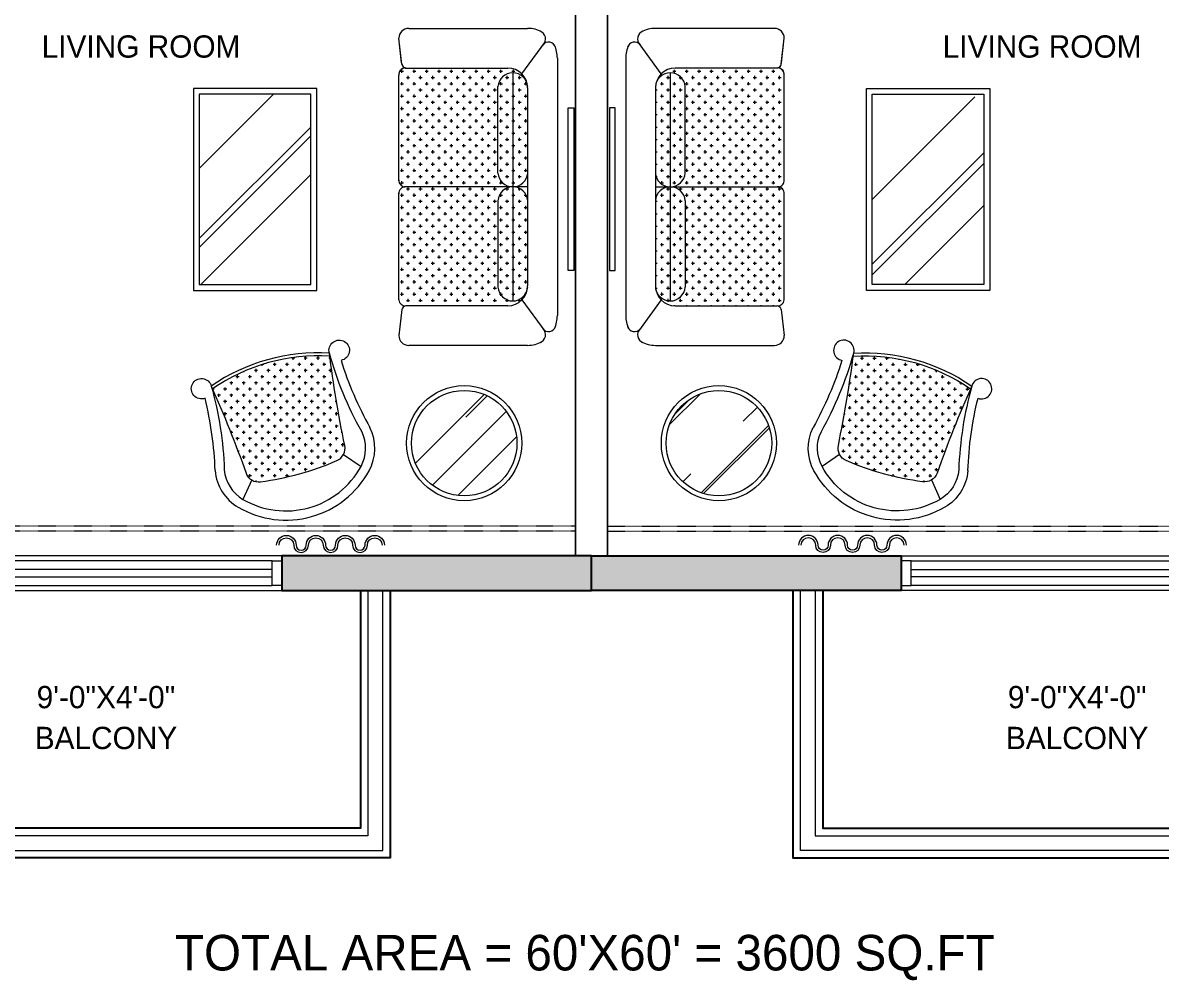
# Model space of a CAD drawing. Header units: inches. Extents: x 0 to 2865, y 0 to 4378.
# Drawn here: x 1393 to 1622.8, y 2214.6 to 2407.9 of the extents above; entities that cross this region are included whole.
import ezdxf

# ---------------------------------------------------------------- set-up
doc = ezdxf.new("R2010")
doc.units = ezdxf.units.IN
doc.linetypes.add('HIDDEN', pattern=[0.375, 0.25, -0.125])
doc.layers.add('A-WALL', color=113, linetype='Continuous', lineweight=9)
doc.layers.add('I-DOOR', color=6, linetype='Continuous', lineweight=20)
for name, color, linetype in [('A-WALL-EXTR', 2, 'Continuous'), ('I-FURN', 8, 'Continuous'), ('I-Furn Text', 7, 'Continuous'), ('I-GLAZ', 6, 'Continuous'), ('WALL', 4, 'Continuous')]:
    doc.layers.add(name, color=color, linetype=linetype)
doc.styles.add('1 by 8 new', font='GOTHIC.TTF', dxfattribs={"height": 4.5})
pattern_1 = [(45, (466.688, 32654.768), (21.213203, 56.568542), [375, -50, 125, -25]), (45, (481.36, 32687.12), (-41.18897, 5.83363), [75, -8.25, 150, -18.75]), (45, (460.501, 32678.633), (80.079843, 103.76792), [200, -35, 100, -25])]
pattern_2 = [(0, (-1254.5484, 1941.8622), (1.25, 1.25), [0.625, -1.875]), (90, (-1254.2359, 1941.5497), (-1.25, 1.25), [0.625, -1.875])]
pattern_3 = [(225, (-3194.487, 35432.953), (-12.727922, -33.9411255), [225, -30, 75, -15]), (225, (-3203.29, 35413.543), (24.713382, -3.500179), [45, -4.95, 90, -11.25]), (225, (-3190.775, 35418.634), (-48.0479058, -62.260752), [120, -21, 60, -15])]

# ---------------------------------------------------------------- blocks, each defined once
blk = doc.blocks.new('GDHHHJ')
at = {"layer": 'I-DOOR', "lineweight": 5}
h = blk.add_hatch(dxfattribs=at)
h.set_pattern_fill('CROSS', color=8, scale=5)
h.set_pattern_definition([(0, (-31775.115, -4860.0791), (1.25, 1.25), [0.625, -1.875]), (90, (-31774.8025, -4860.3916), (-1.25, 1.25), [0.625, -1.875])])
h.paths.add_polyline_path([(0.17, 10.79, 0.355559), (-1.61, 7.85, 0.033), (0, 0, 0.03652), (2.7, -7.59, 0.351603), (5.73, -9.14, -0.018537), (23.76, -6.12, 0.16826), (17.16, 17.54, -0.018537)])
at = {"layer": 'I-DOOR', "color": 8, "lineweight": 5}
blk.add_arc((-13.71, -3.82), 37.54, 356.4872, 34.6917, dxfattribs=at)
at = {"layer": 'I-FURN', "lineweight": 5}
for p, q in [((-1.24, 9.64), (-5.15, 11.41)), ((3.93, -8.89), (1.5, -12.43))]:
    blk.add_line(p, q, dxfattribs=at)
for points in [[(0.65, 17.02, 0.052088), (15.25, 19.06, -2.568097), (17.73, 17.8, -0.059207), (0.8, 15.17, 0.24532), (-5.15, 11.41, 0.421605), (1.5, -12.43, 0.24532), (8.54, -12.57, -0.059207), (24.38, -6.04, -2.568097), (22.91, -8.41, 0.052088), (9.37, -14.23)], [(17.73, 17.8, -0.019176), (0.17, 10.79, 0.355559), (-1.61, 7.85, 0.033), (0, 0, 0.036347), (2.68, -7.56, 0.355559), (5.73, -9.14, -0.019176), (24.38, -6.04)]]:
    blk.add_lwpolyline(points, format="xyb", dxfattribs=at)
for centre, radius, start, end in [((1.43, 7.59), 9.46, 94.7341, 149.8684), ((-13.71, -3.82), 38.16, 356.6648, 34.5141), ((9.8, 2.73), 19.14, 149.8684, 241.3105), ((5.15, -5.76), 9.46, 241.3105, 296.4448)]:
    blk.add_arc(centre, radius, start, end, dxfattribs=at)

msp = doc.modelspace()

# ---------------------------------------------------------------- hatches: boundary and pattern name
at = {"layer": 'A-WALL', "lineweight": 5, "transparency": 33554636}
h = msp.add_hatch(color=8, dxfattribs=at)
h.dxf.hatch_style = 1
h.paths.add_polyline_path([(1507.8, 2293.28), (1507.8, 2300.28), (1445.29, 2300.28), (1445.29, 2293.28)])
h = msp.add_hatch(color=8, dxfattribs=at)
h.dxf.hatch_style = 1
h.paths.add_polyline_path([(1507.8, 2293.28), (1507.8, 2300.28), (1570.31, 2300.28), (1570.31, 2293.28)])
at = {"layer": 'I-DOOR', "lineweight": 5, "transparency": 33554636}
h = msp.add_hatch(dxfattribs=at)
h.set_pattern_fill('CROSS', color=8, scale=5)
h.set_pattern_definition(pattern_2)
h.paths.add_polyline_path([(1488.9, 2354.55, 0.888741), (1494.87, 2354.26, -0.376275), (1490.9, 2350.78), (1470.31, 2350.78, -0.412553), (1468.9, 2351.97), (1468.9, 2373.6, -0.365744), (1470.09, 2374.78), (1491.9, 2374.78, 0.394163), (1488.9, 2371.98)])
h.paths.add_polyline_path([(1491.9, 2351.75, -0.394163), (1488.9, 2354.55), (1488.9, 2371.98, -0.394163), (1491.9, 2374.78)], flags=17)
h.paths.add_polyline_path([(1494.9, 2354.78, -0.032823), (1494.87, 2354.26, -0.36627), (1491.9, 2351.75), (1491.9, 2374.78, -0.394163), (1494.9, 2371.98)])
h.paths.add_polyline_path([(1494.9, 2377.58, -0.394163), (1491.9, 2374.78), (1491.9, 2397.82, -0.36627), (1494.87, 2395.31, -0.032823), (1494.9, 2394.78)])
h.paths.add_polyline_path([(1491.9, 2374.78, -0.394163), (1488.9, 2377.58), (1488.9, 2395.02, -0.394163), (1491.9, 2397.82)], flags=17)
h.paths.add_polyline_path([(1488.9, 2377.58, 0.394163), (1491.9, 2374.78), (1470.31, 2374.78, 0.040671), (1470.09, 2374.78, -0.365744), (1468.9, 2375.97), (1468.9, 2397.37, -0.415876), (1470.09, 2398.78), (1490.9, 2398.78, -0.376275), (1494.87, 2395.31, 0.888741), (1488.9, 2395.02)])
h = msp.add_hatch(dxfattribs=at)
h.set_pattern_fill('CROSS', color=8, scale=5)
h.set_pattern_definition(pattern_2)
h.paths.add_polyline_path([(1526.7, 2354.55, -0.888741), (1520.73, 2354.26, 0.376275), (1524.7, 2350.78), (1545.29, 2350.78, 0.412553), (1546.7, 2351.97), (1546.7, 2373.6, 0.365744), (1545.5, 2374.78), (1523.7, 2374.78, -0.394163), (1526.7, 2371.98)])
h.paths.add_polyline_path([(1523.7, 2351.75, 0.394163), (1526.7, 2354.55), (1526.7, 2371.98, 0.394163), (1523.7, 2374.78)], flags=17)
h.paths.add_polyline_path([(1520.7, 2354.78, 0.032823), (1520.73, 2354.26, 0.36627), (1523.7, 2351.75), (1523.7, 2374.78, 0.394163), (1520.7, 2371.98)])
h.paths.add_polyline_path([(1520.7, 2377.58, 0.394163), (1523.7, 2374.78), (1523.7, 2397.82, 0.36627), (1520.73, 2395.31, 0.032823), (1520.7, 2394.78)])
h.paths.add_polyline_path([(1523.7, 2374.78, 0.394163), (1526.7, 2377.58), (1526.7, 2395.02, 0.394163), (1523.7, 2397.82)], flags=17)
h.paths.add_polyline_path([(1526.7, 2377.58, -0.394163), (1523.7, 2374.78), (1545.29, 2374.78, -0.040671), (1545.5, 2374.78, 0.365744), (1546.7, 2375.97), (1546.7, 2397.37, 0.415876), (1545.5, 2398.78), (1524.7, 2398.78, 0.376275), (1520.73, 2395.31, -0.888741), (1526.7, 2395.02)])
at = {"layer": 'I-FURN', "lineweight": 5, "transparency": 33554636}
h = msp.add_hatch(dxfattribs=at)
h.set_pattern_fill('AR-RROOF', color=8, scale=25, angle=45, style=0)
h.set_pattern_definition(pattern_1)
h.paths.add_polyline_path([(1428.61, 2393.47), (1428.61, 2355.08), (1451.11, 2355.08), (1451.11, 2393.47)])
h = msp.add_hatch(dxfattribs=at)
h.set_pattern_fill('AR-RROOF', color=8, scale=25, angle=45, style=0)
h.set_pattern_definition(pattern_1)
h.paths.add_polyline_path([(1586.99, 2393.47), (1586.99, 2355.08), (1564.48, 2355.08), (1564.48, 2393.47)])
h = msp.add_hatch(dxfattribs=at)
h.set_pattern_fill('AR-RROOF', color=8, scale=15, angle=-135, style=0)
h.set_pattern_definition(pattern_3)
edge = h.paths.add_edge_path()
edge.add_arc((1482.09, 2323.03), 10.65, 0, 360)
h = msp.add_hatch(dxfattribs=at)
h.set_pattern_fill('AR-RROOF', color=8, scale=15, angle=-135, style=0)
h.set_pattern_definition(pattern_3)
edge = h.paths.add_edge_path()
edge.add_arc((1533.51, 2323.03), 10.65, 0, 360)

# ---------------------------------------------------------------- linework, layer by layer
at = {"layer": 'A-WALL', "color": 8, "lineweight": 5, "transparency": 33554636}
for points in [[(1504.55, 2300.28), (1511.05, 2300.28), (1511.05, 2534.69), (1504.55, 2534.69)], [(1511.05, 2300.28), (1504.55, 2300.28), (1504.55, 2534.69), (1511.05, 2534.69)], [(1349.05, 2293.28), (1349.05, 2240.78), (1465.63, 2240.78), (1465.63, 2293.28), (1462.63, 2293.28), (1462.63, 2243.78), (1352.05, 2243.78), (1352.05, 2293.28)], [(1666.55, 2293.28), (1666.55, 2240.78), (1549.96, 2240.78), (1549.96, 2293.28), (1552.96, 2293.28), (1552.96, 2243.78), (1663.55, 2243.78), (1663.55, 2293.28)]]:
    msp.add_lwpolyline(points, close=True, dxfattribs=at)
at = {"layer": 'A-WALL-EXTR', "color": 8, "linetype": 'HIDDEN', "lineweight": 5, "ltscale": 0.1, "transparency": 33554636}
for p, q in [((1504.55, 2306.28), (1352.8, 2306.28)), ((1504.55, 2305.28), (1352.8, 2305.28)), ((1511.05, 2306.28), (1662.8, 2306.28)), ((1511.05, 2305.28), (1662.8, 2305.28))]:
    msp.add_line(p, q, dxfattribs=at)
for points in [[(1467.16, 2293.28), (1467.16, 2239.28), (1347.58, 2239.28), (1347.58, 2293.28)], [(1548.49, 2293.28), (1548.49, 2239.28), (1668.08, 2239.28), (1668.08, 2293.28)]]:
    msp.add_lwpolyline(points, dxfattribs=at)
at = {"layer": 'I-FURN', "color": 8, "lineweight": 5, "transparency": 33554636}
for p, q in [((1470.9, 2406.78), (1494.9, 2406.78)), ((1544.7, 2406.78), (1520.7, 2406.78)), ((1469.49, 2399.53), (1468.9, 2404.78)), ((1469.46, 2399.83), (1468.9, 2404.78)), ((1546.11, 2399.53), (1546.7, 2404.78)), ((1546.14, 2399.83), (1546.7, 2404.78)), ((1493.73, 2397.61), (1498.34, 2403.93)), ((1521.87, 2397.61), (1517.25, 2403.93)), ((1500.9, 2400.78), (1500.9, 2348.78)), ((1500.9, 2400.78), (1500.9, 2348.78)), ((1514.7, 2400.78), (1514.7, 2348.78)), ((1514.7, 2400.78), (1514.7, 2348.78)), ((1468.9, 2375.97), (1468.9, 2397.37)), ((1470.09, 2398.78), (1490.9, 2398.78)), ((1491.9, 2397.82), (1491.9, 2351.75)), ((1523.7, 2397.82), (1523.7, 2351.75)), ((1545.5, 2398.78), (1524.7, 2398.78)), ((1546.7, 2375.97), (1546.7, 2397.37)), ((1488.9, 2377.58), (1488.9, 2395.02)), ((1526.7, 2377.58), (1526.7, 2395.02)), ((1494.9, 2394.78), (1494.9, 2354.78)), ((1520.7, 2394.78), (1520.7, 2354.78)), ((1494.9, 2374.78), (1470.09, 2374.78)), ((1520.7, 2374.78), (1545.5, 2374.78)), ((1468.9, 2351.97), (1468.9, 2373.6)), ((1488.9, 2371.98), (1488.9, 2354.55)), ((1526.7, 2371.98), (1526.7, 2354.55)), ((1546.7, 2351.97), (1546.7, 2373.6)), ((1493.73, 2351.96), (1498.34, 2345.63)), ((1521.87, 2351.96), (1517.25, 2345.63)), ((1469.49, 2350.04), (1468.9, 2344.78)), ((1490.9, 2350.78), (1470.31, 2350.78)), ((1524.7, 2350.78), (1545.29, 2350.78)), ((1546.11, 2350.04), (1546.7, 2344.78)), ((1494.9, 2342.78), (1470.9, 2342.78)), ((1520.7, 2342.78), (1544.7, 2342.78))]:
    msp.add_line(p, q, dxfattribs=at)
for points in [[(1427.41, 2394.67), (1427.41, 2353.88), (1452.31, 2353.88), (1452.31, 2394.67)], [(1428.61, 2393.47), (1428.61, 2355.08), (1451.11, 2355.08), (1451.11, 2393.47)], [(1588.19, 2394.67), (1588.19, 2353.88), (1563.28, 2353.88), (1563.28, 2394.67)], [(1586.99, 2393.47), (1586.99, 2355.08), (1564.48, 2355.08), (1564.48, 2393.47)]]:
    msp.add_lwpolyline(points, close=True, dxfattribs=at)
at = {"layer": 'I-FURN', "color": 8, "lineweight": 5, "transparency": 33554636, "elevation": 0}
for points in [[(1503.06, 2357.9), (1503.06, 2390.72), (1504.2, 2390.72), (1504.2, 2357.9)], [(1512.54, 2357.9), (1512.54, 2390.72), (1511.4, 2390.72), (1511.4, 2357.9)]]:
    msp.add_lwpolyline(points, close=True, dxfattribs=at)
at = {"layer": 'I-FURN', "color": 8, "lineweight": 5, "transparency": 33554636}
for points in [[(1444.23, 2302.44, -1), (1448.16, 2302.44, 1), (1450.18, 2302.44, -1), (1454.11, 2302.44, 1), (1456.12, 2302.44, -1), (1460.05, 2302.44, 1), (1462.07, 2302.44, -1), (1466, 2302.44, -1)], [(1444.71, 2302.44, -1), (1447.68, 2302.44, 1), (1450.65, 2302.44, -1), (1453.63, 2302.44, 1), (1456.6, 2302.44, -1), (1459.57, 2302.44, 1), (1462.55, 2302.44, -1), (1465.52, 2302.44)], [(1571.37, 2302.44, 1), (1567.44, 2302.44, -1), (1565.42, 2302.44, 1), (1561.49, 2302.44, -1), (1559.48, 2302.44, 1), (1555.55, 2302.44, -1), (1553.53, 2302.44, 1), (1549.6, 2302.44, 1)], [(1570.89, 2302.44, 1), (1567.92, 2302.44, -1), (1564.94, 2302.44, 1), (1561.97, 2302.44, -1), (1559, 2302.44, 1), (1556.02, 2302.44, -1), (1553.05, 2302.44, 1), (1550.08, 2302.44)]]:
    msp.add_lwpolyline(points, format="xyb", dxfattribs=at)
for centre, radius in [((1482.09, 2323.03), 11.62), ((1482.09, 2323.03), 10.65), ((1533.51, 2323.03), 11.62), ((1533.51, 2323.03), 10.65)]:
    msp.add_circle(centre, radius, dxfattribs=at)
for centre, radius, start, end in [((1470.9, 2404.78), 2, 90, 180), ((1470.9, 2404.78), 2, 90, 180), ((1494.9, 2400.78), 6, 61.3476, 90), ((1520.7, 2400.78), 6, 90, 118.6524), ((1544.7, 2404.78), 2, 0, 90), ((1544.7, 2404.78), 2, 0, 90), ((1496.85, 2404.67), 1.66, 313.9801, 70.2974), ((1518.74, 2404.67), 1.66, 109.7026, 226.0199), ((1499.12, 2402.59), 1.43, 12.213, 146.1098), ((1499.12, 2402.59), 1.43, 12.213, 146.1098), ((1499.12, 2402.59), 1.43, 12.213, 146.1098), ((1494.9, 2400.78), 6, 0, 25.6936), ((1520.7, 2400.78), 6, 154.3064, 180), ((1516.47, 2402.59), 1.43, 33.8902, 167.787), ((1516.47, 2402.59), 1.43, 33.8902, 167.787), ((1516.47, 2402.59), 1.43, 33.8902, 167.787), ((1470.48, 2399.79), 1.02, 177.964, 260.2174), ((1470.48, 2399.79), 1.02, 194.8628, 260.2174), ((1545.12, 2399.79), 1.02, 279.7826, 2.036), ((1545.12, 2399.79), 1.02, 279.7826, 345.1372), ((1470.2, 2397.48), 1.31, 94.658, 184.9831), ((1470.2, 2397.48), 1.31, 85.342, 175.0169), ((1491.9, 2394.81), 3.01, 3.9499, 176.0501), ((1490.9, 2394.78), 4, 0, 90), ((1524.7, 2394.78), 4, 90, 180), ((1523.7, 2394.81), 3.01, 3.9499, 176.0501), ((1545.4, 2397.48), 1.31, 4.9831, 94.658), ((1545.4, 2397.48), 1.31, 355.0169, 85.342), ((1491.9, 2377.79), 3.01, 183.9499, 356.0501), ((1523.7, 2377.79), 3.01, 183.9499, 356.0501), ((1470.2, 2376.08), 1.31, 175.0169, 265.342), ((1470.2, 2373.48), 1.31, 85.342, 184.9831), ((1491.9, 2371.78), 3.01, 3.9499, 176.0501), ((1523.7, 2371.78), 3.01, 3.9499, 176.0501), ((1545.4, 2373.48), 1.31, 355.0169, 94.658), ((1545.4, 2376.08), 1.31, 274.658, 4.9831), ((1491.9, 2354.76), 3.01, 183.9499, 356.0501), ((1490.9, 2354.78), 4, 270, 0), ((1524.7, 2354.78), 4, 180, 270), ((1523.7, 2354.76), 3.01, 183.9499, 356.0501), ((1470.2, 2352.08), 1.31, 184.9831, 274.658), ((1545.4, 2352.08), 1.31, 265.342, 355.0169), ((1470.48, 2349.77), 1.02, 99.7826, 165.1372), ((1545.12, 2349.77), 1.02, 14.8628, 80.2174), ((1499.12, 2346.98), 1.43, 213.8902, 347.787), ((1499.12, 2346.98), 1.43, 213.8902, 347.787), ((1499.12, 2346.98), 1.43, 213.8902, 347.787), ((1494.9, 2348.78), 6, 334.3064, 0), ((1520.7, 2348.78), 6, 180, 205.6936), ((1516.47, 2346.98), 1.43, 192.213, 326.1098), ((1516.47, 2346.98), 1.43, 192.213, 326.1098), ((1516.47, 2346.98), 1.43, 192.213, 326.1098), ((1470.9, 2344.78), 2, 180, 270), ((1496.85, 2344.9), 1.66, 289.7026, 46.0199), ((1518.74, 2344.9), 1.66, 133.9801, 250.2974), ((1544.7, 2344.78), 2, 270, 0), ((1494.9, 2348.78), 6, 270, 298.6524), ((1520.7, 2348.78), 6, 241.3476, 270)]:
    msp.add_arc(centre, radius, start, end, dxfattribs=at)
at = {"layer": 'I-GLAZ', "color": 8, "lineweight": 5, "ltscale": 0.05, "transparency": 33554636}
for points in [[(1445.29, 2293.28), (1445.29, 2300.28), (1373.29, 2300.28), (1373.29, 2293.28)], [(1375.29, 2299.28), (1375.29, 2294.28), (1443.29, 2294.28), (1443.29, 2299.28)], [(1445.29, 2299.28), (1445.29, 2294.28), (1443.29, 2294.28), (1443.29, 2299.28)], [(1570.31, 2293.28), (1570.31, 2300.28), (1642.31, 2300.28), (1642.31, 2293.28)], [(1570.31, 2299.28), (1570.31, 2294.28), (1572.31, 2294.28), (1572.31, 2299.28)], [(1640.31, 2299.28), (1640.31, 2294.28), (1572.31, 2294.28), (1572.31, 2299.28)], [(1443.29, 2297.53), (1375.29, 2297.53), (1375.29, 2296.03), (1443.29, 2296.03)], [(1572.31, 2297.53), (1640.31, 2297.53), (1640.31, 2296.03), (1572.31, 2296.03)]]:
    msp.add_lwpolyline(points, close=True, dxfattribs=at)
at = {"layer": 'WALL', "color": 8, "ltscale": 0.1, "transparency": 33554636}
for points in [[(1507.8, 2293.28), (1507.8, 2300.28), (1445.29, 2300.28), (1445.29, 2293.28)], [(1507.8, 2293.28), (1507.8, 2300.28), (1570.31, 2300.28), (1570.31, 2293.28)]]:
    msp.add_lwpolyline(points, close=True, dxfattribs=at)
for points in [[(1467.13, 2293.28), (1467.13, 2239.28), (1347.55, 2239.28), (1347.55, 2293.28)], [(1461.13, 2293.28), (1461.13, 2245.28), (1353.55, 2245.28), (1353.55, 2293.28)], [(1548.46, 2293.28), (1548.46, 2239.28), (1668.05, 2239.28), (1668.05, 2293.28)], [(1554.46, 2293.28), (1554.46, 2245.28), (1662.05, 2245.28), (1662.05, 2293.28)]]:
    msp.add_lwpolyline(points, dxfattribs=at)

# ---------------------------------------------------------------- block references
at = {"layer": 'I-FURN', "color": 8, "lineweight": 5, "transparency": 33554636, "rotation": 90.00000000000001}
msp.add_blockref('GDHHHJ', (1448.83, 2316.84), dxfattribs=at)
at = {"layer": 'I-FURN', "color": 8, "lineweight": 5, "transparency": 33554636, "xscale": -1, "rotation": 270}
msp.add_blockref('GDHHHJ', (1566.76, 2316.84), dxfattribs=at)

# ---------------------------------------------------------------- texts
at = {"layer": 'I-Furn Text', "color": 8, "lineweight": 5, "transparency": 33554636, "attachment_point": 8, "style": '1 by 8 new'}
for s, insert, char_height, width in [('LIVING ROOM', (1416.85, 2400.81), 4.5, 50.4719), ('LIVING ROOM', (1598.75, 2400.81), 4.5, 50.4719), ('9\'-0"X4\'-0"', (1409.77, 2269.45), 4.5, 50.4719), ('9\'-0"X4\'-0"', (1605.83, 2269.45), 4.5, 50.4719), ('BALCONY', (1409.77, 2261.2), 4.5, 50.4719), ('BALCONY', (1605.83, 2261.2), 4.5, 50.4719), ("TOTAL AREA = 60'X60' = 3600 SQ.FT", (1506.44, 2214.59), 7.1855, 170.3961)]:
    msp.add_mtext(s, dxfattribs=dict(at, insert=insert, char_height=char_height, width=width))

doc.saveas('drawing.dxf')
